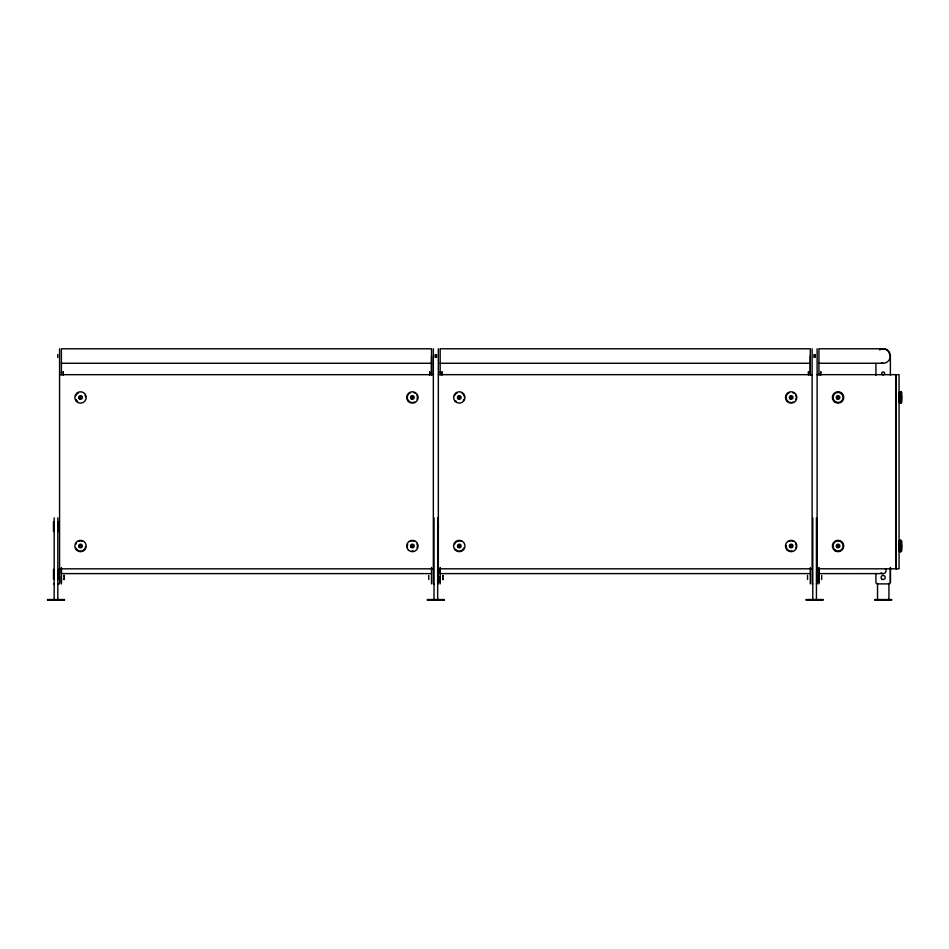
<?xml version="1.0" encoding="UTF-8"?>
<svg xmlns="http://www.w3.org/2000/svg" width="949" height="949" viewBox="0 0 949 949"><rect width="100%" height="100%" fill="white"/><g stroke="black" fill="none" stroke-linecap="round" stroke-linejoin="round"><path stroke-width="1.42" d="M53.488 527.964L53.488 525.165M58.506 572.971L58.506 579.365M58.506 527.964L58.506 525.165M61.4 582.318L61.4 567.526M61.4 372.66L61.4 371.925M63.227 374.143L63.227 374.879L63.227 371.925L63.227 372.66M64.141 578.427L64.141 579.554L64.141 575.45L64.141 576.577M429.683 374.131L429.683 374.879L429.683 371.913L429.683 372.649M431.51 356.029L431.51 374.831L431.51 372.649M438.343 575.699L438.343 573.125M438.343 527.739L438.343 525.165M440.17 582.306L440.17 567.514M440.17 372.649L440.17 371.913M441.997 374.131L441.997 374.879L441.997 371.913L441.997 372.649M442.91 578.416L442.91 579.542L442.91 575.45L442.91 576.565M808.453 374.131L808.453 374.867L808.453 371.901L808.453 372.649M810.28 356.029L810.28 374.819L810.28 372.649M817.113 575.687L817.113 573.113M817.113 527.727L817.113 525.165M818.94 582.295L818.94 567.502M818.94 374.131L818.94 374.819L818.94 348.781L883.151 348.781M820.766 374.131L820.766 374.867L820.766 371.901L820.766 372.649M877.528 599.543L877.528 583.374M890.387 582.306L890.387 567.514L890.387 582.306A1.601 1.601 0 0 1 888.798 583.896L877.517 583.896A1.601 1.601 0 0 1 875.915 582.295L875.915 573.421M899.047 550.989L899.047 546.529M899.047 545.509L899.047 541.025M899.047 402.423L899.047 397.963M899.047 396.955L899.047 392.459M900.186 546.007L900.186 551.713L900.186 550.93M900.186 541.428L900.186 540.301L900.186 546.529M900.186 397.453L900.186 403.147L900.186 401.474M900.186 393.562L900.186 391.747L900.186 397.963M900.862 541.072L900.862 540.301L900.862 551.713L900.862 550.93M900.862 393.42L900.862 391.747L900.862 403.147L900.862 401.474M440.17 363.265L810.28 363.265M818.94 363.265L883.151 363.265M61.4 363.265L431.51 363.265M59.573 374.677L433.337 374.677M438.343 374.665L812.107 374.665M817.113 374.653L899.047 374.677L899.047 568.819L817.113 568.795M900.826 396.35L901.55 396.362M900.826 396.896L901.55 396.907M900.826 397.987L901.55 397.999M900.826 398.521L901.55 398.533M900.826 544.916L901.55 544.928M900.826 545.461L901.55 545.473M900.826 546.541L901.55 546.553M900.826 547.087L901.55 547.098M59.573 568.819L433.337 568.819M438.343 568.807L812.107 568.807M431.51 573.611L61.4 573.611L61.4 568.095M810.28 573.599L440.17 573.599L440.17 568.083M883.151 573.611L818.94 573.611L818.94 568.202M53.488 583.896L54.176 583.896M57.818 583.896L58.506 583.896M434.013 583.896L433.337 583.896L433.337 348.781M437.667 583.896L438.343 583.896L438.343 348.781M812.783 583.896L812.107 583.896L812.107 348.781M816.437 583.896L817.113 583.896L817.113 348.781M47.45 599.543L64.544 599.543M427.287 599.543L444.393 599.543M806.057 599.531L823.163 599.531M874.681 599.543L891.775 599.543M47.45 600.219L64.544 600.219M427.287 600.219L444.393 600.219M806.057 600.207L823.163 600.207M874.681 600.219L891.775 600.219M888.276 350.905L890.387 356.017L890.387 375.246M76.632 400.62L75.944 399.505A5.018 5.018 0 0 0 77.581 401.522M888.928 583.303L888.928 599.543M875.915 363.408L875.915 375.246M821.68 575.438L821.68 579.531M818.94 575.438L818.94 583.872M816.437 517.881L816.437 599.531M815.298 354.535L815.298 357.488M813.922 354.535L813.922 357.488M812.783 517.881L812.783 599.531M810.28 372.34L810.28 348.781L440.17 348.781L440.17 374.831M810.28 567.502L810.28 583.872M807.54 575.438L807.54 579.531M440.17 576.565L440.17 583.884M437.667 517.881L437.667 599.543M436.528 354.546L436.528 357.5M435.152 354.546L435.152 357.5M434.013 517.881L434.013 599.543M431.51 372.34L431.51 348.793L61.4 348.793L61.4 374.843M431.51 567.502L431.51 583.884M428.77 575.438L428.77 579.542M61.4 576.577L61.4 583.896M59.573 348.793L59.573 583.896M58.506 521.57L58.506 525.402M58.506 527.763L58.506 531.594M58.506 569.329L58.506 573.125M57.747 354.546L57.747 357.512M57.818 517.881L57.818 599.543M54.176 517.881L54.176 599.543M53.488 521.57L53.488 525.402M53.488 527.763L53.488 531.594M53.488 569.329L53.488 579.365M463.978 547.798A5.018 5.018 0 0 1 461.344 550.586M460.087 550.966A5.018 5.018 0 0 1 458.782 551.001M457.501 550.693A5.018 5.018 0 0 1 455.401 549.174M454.607 544.216A5.018 5.018 0 0 1 455.235 543.065M456.137 542.116A5.018 5.018 0 0 1 458.509 541.06M459.814 541.025A5.018 5.018 0 0 1 461.084 541.321M463.978 399.244A5.018 5.018 0 0 1 463.361 400.395M456.35 401.51A5.018 5.018 0 0 1 455.401 400.608M454.607 395.662A5.018 5.018 0 0 1 457.252 392.874M462.234 393.384A5.018 5.018 0 0 1 463.183 394.286M463.871 395.401A5.018 5.018 0 0 1 464.251 396.658M796.14 397.951A5.018 5.018 0 0 1 795.843 399.232M793.198 402.02A5.018 5.018 0 0 1 791.941 402.388M790.636 402.423A5.018 5.018 0 0 1 789.366 402.127M788.216 401.498A5.018 5.018 0 0 1 786.579 399.482M786.199 398.236A5.018 5.018 0 0 1 786.163 396.919M786.472 395.65A5.018 5.018 0 0 1 787.089 394.499M787.99 393.55A5.018 5.018 0 0 1 789.105 392.862M792.949 392.756A5.018 5.018 0 0 1 794.099 393.372M795.736 395.389A5.018 5.018 0 0 1 796.104 396.646M796.14 546.517A5.018 5.018 0 0 1 795.843 547.787M791.941 550.954A5.018 5.018 0 0 1 790.636 550.989M789.366 550.681A5.018 5.018 0 0 1 788.216 550.064M787.267 549.163A5.018 5.018 0 0 1 786.579 548.048M786.199 546.79A5.018 5.018 0 0 1 786.163 545.485M789.105 541.416A5.018 5.018 0 0 1 790.363 541.049M791.668 541.013A5.018 5.018 0 0 1 792.949 541.31M795.736 543.955A5.018 5.018 0 0 1 796.104 545.201M75.837 395.674A5.018 5.018 0 0 1 78.482 392.886M85.102 395.413A5.018 5.018 0 0 1 85.481 396.67M85.517 546.529A5.018 5.018 0 0 1 85.208 547.81M84.591 548.961A5.018 5.018 0 0 1 82.575 550.598M81.317 550.966A5.018 5.018 0 0 1 80.013 551.001M78.731 550.705A5.018 5.018 0 0 1 75.944 548.059M75.837 544.228A5.018 5.018 0 0 1 76.466 543.077M78.482 541.44A5.018 5.018 0 0 1 79.74 541.06M81.045 541.025A5.018 5.018 0 0 1 82.314 541.333M416.967 395.401A5.018 5.018 0 0 1 417.074 399.232M414.428 402.032A5.018 5.018 0 0 1 413.171 402.4M411.866 402.435A5.018 5.018 0 0 1 410.597 402.127M409.446 401.51A5.018 5.018 0 0 1 407.809 399.493M407.429 398.236A5.018 5.018 0 0 1 408.319 394.511M409.221 393.55A5.018 5.018 0 0 1 410.336 392.874M414.179 392.767A5.018 5.018 0 0 1 415.33 393.384M416.967 543.955A5.018 5.018 0 0 1 417.074 547.798M413.171 550.954A5.018 5.018 0 0 1 411.866 550.989M407.429 546.802A5.018 5.018 0 0 1 407.702 544.216M410.336 541.428A5.018 5.018 0 0 1 411.593 541.06M412.898 541.013A5.018 5.018 0 0 1 414.179 541.321M885.203 568.665A2.894 2.894 0 0 1 885.203 572.769A2.894 2.894 0 0 1 881.111 572.769M881.277 363.016A7.236 7.236 0 0 0 890.328 355.08A7.236 7.236 0 0 0 879.533 349.754A7.236 7.236 0 0 1 888.264 350.905M896.153 374.677L896.153 568.795L896.153 374.653M901.55 540.989L901.55 551.025L901.55 540.989M901.55 392.423L901.55 402.471L901.55 392.423M80.523 396.374L79.586 396.919L80.523 398.544L81.472 396.919L80.523 396.374M80.523 544.928L79.586 545.473L80.523 547.098L81.472 545.473L80.523 544.928M412.388 396.362L411.439 396.907L412.388 398.533L413.325 396.907L412.388 396.362M459.292 396.362L458.355 396.907L459.292 398.533L460.241 396.907L459.292 396.362M412.388 544.916L411.439 546.553L412.388 547.087L413.325 545.461L412.388 544.916M459.292 544.928L458.355 545.461L459.292 547.098L460.241 545.461L459.292 544.928M791.158 396.35L790.209 397.987L791.158 398.521L792.095 396.896L791.158 396.35M838.062 396.35L837.125 396.896L838.062 398.521L839.011 397.987L838.062 396.35M791.158 544.916L790.209 545.45L791.158 547.087L792.095 545.45L791.158 544.916M838.062 544.916L837.125 545.45L838.062 547.087L839.011 546.541L838.062 544.916M835.559 401.783A5.018 5.018 0 0 0 843.08 397.441A5.018 5.018 0 0 0 835.559 393.1A5.018 5.018 0 0 0 835.559 401.783M835.559 550.337A5.018 5.018 0 0 0 843.08 545.995A5.018 5.018 0 0 0 835.559 541.654A5.018 5.018 0 0 0 835.559 550.337M882.024 579.21A2.052 2.052 0 0 0 885.203 577.609A2.052 2.052 0 0 0 882.226 575.663A2.052 2.052 0 0 0 882.024 579.21M882.107 374.44A1.483 1.483 0 0 0 884.587 373.776A1.483 1.483 0 0 0 882.772 371.961A1.483 1.483 0 0 0 882.107 374.44M835.215 402.376A5.694 5.694 0 0 0 843.768 397.441A5.694 5.694 0 0 0 835.215 392.506A5.694 5.694 0 0 0 835.215 402.376M837.148 399.019A1.827 1.827 0 0 0 839.889 397.441A1.827 1.827 0 0 0 837.148 395.863A1.827 1.827 0 0 0 837.148 399.019M835.215 550.93A5.694 5.694 0 0 0 843.768 545.995A5.694 5.694 0 0 0 835.215 541.06A5.694 5.694 0 0 0 835.215 550.93M837.148 547.573A1.827 1.827 0 0 0 839.889 545.995A1.827 1.827 0 0 0 837.148 544.418A1.827 1.827 0 0 0 837.148 547.573M76.501 401.486A5.694 5.694 0 0 0 86.027 398.936A5.694 5.694 0 0 0 79.052 391.949A5.694 5.694 0 0 0 76.501 401.486M79.242 398.746A1.827 1.827 0 0 0 82.29 397.928A1.827 1.827 0 0 0 80.048 395.697A1.827 1.827 0 0 0 79.242 398.746M408.355 550.04A5.694 5.694 0 0 0 417.892 547.478A5.694 5.694 0 0 0 410.905 540.503A5.694 5.694 0 0 0 408.355 550.04M411.095 547.3A1.827 1.827 0 0 0 414.144 546.482A1.827 1.827 0 0 0 411.913 544.24A1.827 1.827 0 0 0 411.095 547.3M408.355 401.474A5.694 5.694 0 0 0 417.892 398.924A5.694 5.694 0 0 0 410.905 391.949A5.694 5.694 0 0 0 408.355 401.474M411.095 398.734A1.827 1.827 0 0 0 414.144 397.916A1.827 1.827 0 0 0 411.913 395.686A1.827 1.827 0 0 0 411.095 398.734M76.501 550.052A5.694 5.694 0 0 0 86.027 547.49A5.694 5.694 0 0 0 79.052 540.515A5.694 5.694 0 0 0 76.501 550.052M79.242 547.312A1.827 1.827 0 0 0 82.29 546.494A1.827 1.827 0 0 0 80.048 544.252A1.827 1.827 0 0 0 79.242 547.312M455.271 401.474A5.694 5.694 0 0 0 464.796 398.924A5.694 5.694 0 0 0 457.821 391.949A5.694 5.694 0 0 0 455.271 401.474M458.011 398.734A1.827 1.827 0 0 0 461.06 397.928A1.827 1.827 0 0 0 458.83 395.686A1.827 1.827 0 0 0 458.011 398.734M787.124 550.029A5.694 5.694 0 0 0 796.662 547.478A5.694 5.694 0 0 0 789.675 540.491A5.694 5.694 0 0 0 787.124 550.029M789.865 547.288A1.827 1.827 0 0 0 792.913 546.47A1.827 1.827 0 0 0 790.683 544.24A1.827 1.827 0 0 0 789.865 547.288M787.124 401.474A5.694 5.694 0 0 0 796.662 398.912A5.694 5.694 0 0 0 789.675 391.937A5.694 5.694 0 0 0 787.124 401.474M789.865 398.734A1.827 1.827 0 0 0 792.913 397.916A1.827 1.827 0 0 0 790.683 395.674A1.827 1.827 0 0 0 789.865 398.734M455.271 550.04A5.694 5.694 0 0 0 464.796 547.478A5.694 5.694 0 0 0 457.821 540.503A5.694 5.694 0 0 0 455.271 550.04M458.011 547.3A1.827 1.827 0 0 0 461.06 546.482A1.827 1.827 0 0 0 458.83 544.252A1.827 1.827 0 0 0 458.011 547.3"/></g></svg>
